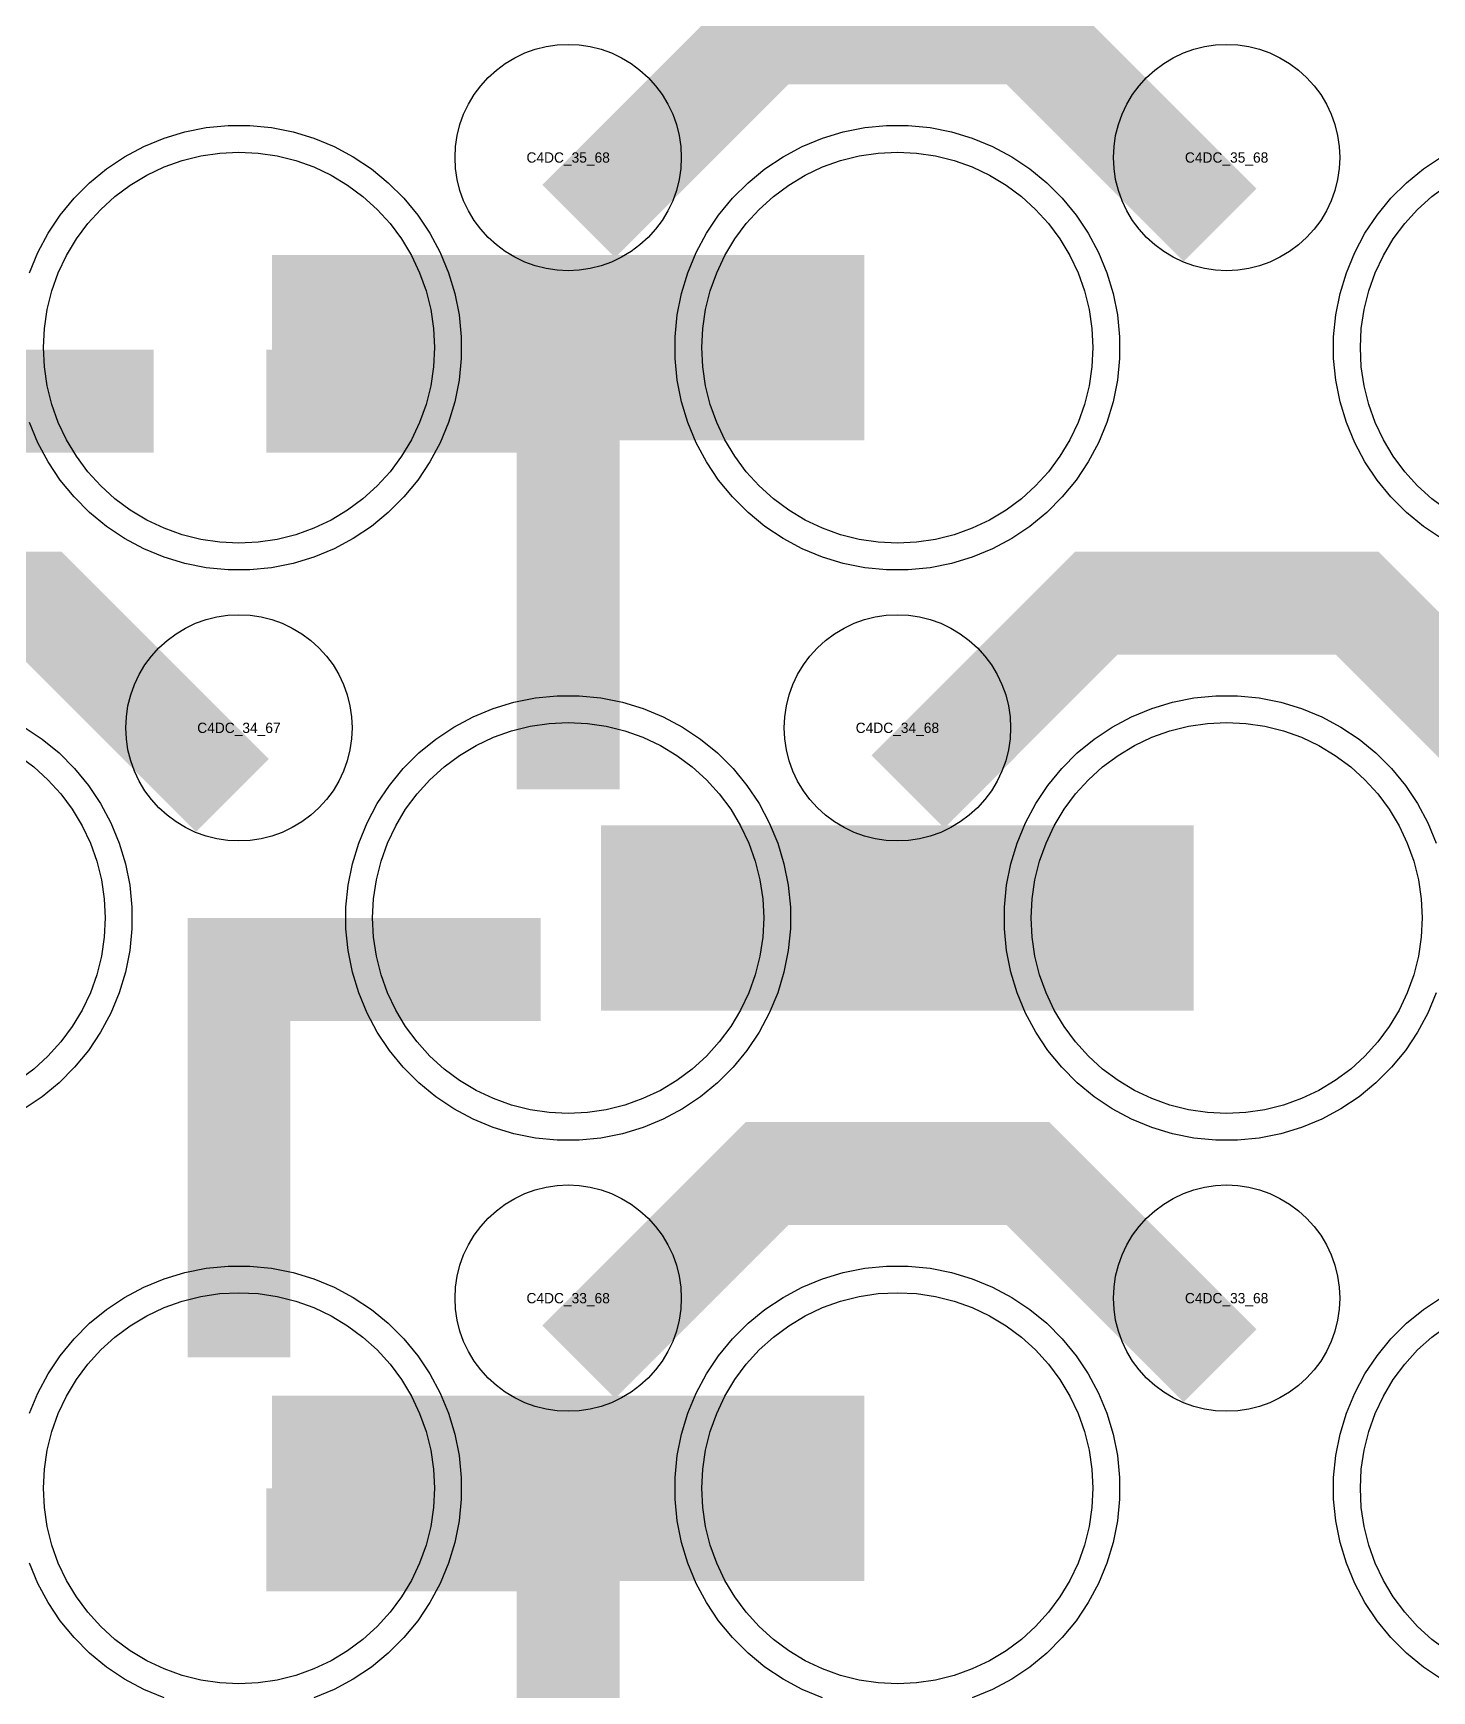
# Model space of a CAD drawing. Extents: x -11880 to 11880, y -14992 to 14992.
# Drawn here: x 9630 to 9969.9, y -10316.2 to -9913.4 of the extents above; entities that cross this region are included whole.
import ezdxf
from ezdxf.enums import TextEntityAlignment as Align

# ---------------------------------------------------------------- set-up
doc = ezdxf.new("R2010")
doc.units = 0
doc.header["$MEASUREMENT"] = 0
for name, color, linetype in [('GDS_775_DT_237', 138, 'CONTINUOUS'), ('RDL1_FS', 34, 'CONTINUOUS'), ('RDL_BS', 160, 'CONTINUOUS')]:
    doc.layers.add(name, color=color, linetype=linetype)

msp = doc.modelspace()

# ---------------------------------------------------------------- linework, layer by layer
at = {"layer": 'RDL1_FS'}
for points in [[(9680, -10037.329), (9675.343, -10037.1), (9670.732, -10036.416), (9666.209, -10035.284), (9661.819, -10033.712), (9657.605, -10031.72), (9653.605, -10029.322), (9649.86, -10026.544), (9646.406, -10023.414), (9643.276, -10019.96), (9640.498, -10016.215), (9638.1, -10012.215), (9636.108, -10008.001), (9634.536, -10003.611), (9633.404, -9999.088), (9632.72, -9994.477), (9632.491, -9989.82), (9632.72, -9985.163), (9633.404, -9980.552), (9634.536, -9976.029), (9636.108, -9971.639), (9638.1, -9967.425), (9640.498, -9963.425), (9643.276, -9959.68), (9646.406, -9956.226), (9649.86, -9953.096), (9653.605, -9950.318), (9657.605, -9947.92), (9661.819, -9945.928), (9666.209, -9944.356), (9670.732, -9943.224), (9675.343, -9942.54), (9680, -9942.311), (9684.657, -9942.54), (9689.268, -9943.224), (9693.791, -9944.356), (9698.181, -9945.928), (9702.395, -9947.92), (9706.395, -9950.318), (9710.14, -9953.096), (9713.594, -9956.226), (9716.724, -9959.68), (9719.502, -9963.425), (9721.9, -9967.425), (9723.892, -9971.639), (9725.464, -9976.029), (9726.596, -9980.552), (9727.28, -9985.163), (9727.509, -9989.82), (9727.28, -9994.477), (9726.596, -9999.088), (9725.464, -10003.611), (9723.892, -10008.001), (9721.9, -10012.215), (9719.502, -10016.215), (9716.724, -10019.96), (9713.594, -10023.414), (9710.14, -10026.544), (9706.395, -10029.322), (9702.395, -10031.72), (9698.181, -10033.712), (9693.791, -10035.284), (9689.268, -10036.416), (9684.657, -10037.1)], [(9840, -10037.329), (9835.343, -10037.1), (9830.732, -10036.416), (9826.209, -10035.284), (9821.819, -10033.712), (9817.605, -10031.72), (9813.605, -10029.322), (9809.86, -10026.544), (9806.406, -10023.414), (9803.276, -10019.96), (9800.498, -10016.215), (9798.1, -10012.215), (9796.108, -10008.001), (9794.536, -10003.611), (9793.404, -9999.088), (9792.72, -9994.477), (9792.491, -9989.82), (9792.72, -9985.163), (9793.404, -9980.552), (9794.536, -9976.029), (9796.108, -9971.639), (9798.1, -9967.425), (9800.498, -9963.425), (9803.276, -9959.68), (9806.406, -9956.226), (9809.86, -9953.096), (9813.605, -9950.318), (9817.605, -9947.92), (9821.819, -9945.928), (9826.209, -9944.356), (9830.732, -9943.224), (9835.343, -9942.54), (9840, -9942.311), (9844.657, -9942.54), (9849.268, -9943.224), (9853.791, -9944.356), (9858.181, -9945.928), (9862.395, -9947.92), (9866.395, -9950.318), (9870.14, -9953.096), (9873.594, -9956.226), (9876.724, -9959.68), (9879.502, -9963.425), (9881.9, -9967.425), (9883.892, -9971.639), (9885.464, -9976.029), (9886.596, -9980.552), (9887.28, -9985.163), (9887.509, -9989.82), (9887.28, -9994.477), (9886.596, -9999.088), (9885.464, -10003.611), (9883.892, -10008.001), (9881.9, -10012.215), (9879.502, -10016.215), (9876.724, -10019.96), (9873.594, -10023.414), (9870.14, -10026.544), (9866.395, -10029.322), (9862.395, -10031.72), (9858.181, -10033.712), (9853.791, -10035.284), (9849.268, -10036.416), (9844.657, -10037.1)], [(9760, -10175.894), (9755.343, -10175.665), (9750.732, -10174.981), (9746.209, -10173.849), (9741.819, -10172.277), (9737.605, -10170.285), (9733.605, -10167.887), (9729.86, -10165.109), (9726.406, -10161.979), (9723.276, -10158.525), (9720.498, -10154.78), (9718.1, -10150.78), (9716.108, -10146.566), (9714.536, -10142.176), (9713.404, -10137.653), (9712.72, -10133.042), (9712.491, -10128.385), (9712.72, -10123.728), (9713.404, -10119.117), (9714.536, -10114.594), (9716.108, -10110.204), (9718.1, -10105.99), (9720.498, -10101.99), (9723.276, -10098.245), (9726.406, -10094.791), (9729.86, -10091.661), (9733.605, -10088.883), (9737.605, -10086.485), (9741.819, -10084.493), (9746.209, -10082.921), (9750.732, -10081.789), (9755.343, -10081.105), (9760, -10080.876), (9764.657, -10081.105), (9769.268, -10081.789), (9773.791, -10082.921), (9778.181, -10084.493), (9782.395, -10086.485), (9786.395, -10088.883), (9790.14, -10091.661), (9793.594, -10094.791), (9796.724, -10098.245), (9799.502, -10101.99), (9801.9, -10105.99), (9803.892, -10110.204), (9805.464, -10114.594), (9806.596, -10119.117), (9807.28, -10123.728), (9807.509, -10128.385), (9807.28, -10133.042), (9806.596, -10137.653), (9805.464, -10142.176), (9803.892, -10146.566), (9801.9, -10150.78), (9799.502, -10154.78), (9796.724, -10158.525), (9793.594, -10161.979), (9790.14, -10165.109), (9786.395, -10167.887), (9782.395, -10170.285), (9778.181, -10172.277), (9773.791, -10173.849), (9769.268, -10174.981), (9764.657, -10175.665)], [(9920, -10175.894), (9915.343, -10175.665), (9910.732, -10174.981), (9906.209, -10173.849), (9901.819, -10172.277), (9897.605, -10170.285), (9893.605, -10167.887), (9889.86, -10165.109), (9886.406, -10161.979), (9883.276, -10158.525), (9880.498, -10154.78), (9878.1, -10150.78), (9876.108, -10146.566), (9874.536, -10142.176), (9873.404, -10137.653), (9872.72, -10133.042), (9872.491, -10128.385), (9872.72, -10123.728), (9873.404, -10119.117), (9874.536, -10114.594), (9876.108, -10110.204), (9878.1, -10105.99), (9880.498, -10101.99), (9883.276, -10098.245), (9886.406, -10094.791), (9889.86, -10091.661), (9893.605, -10088.883), (9897.605, -10086.485), (9901.819, -10084.493), (9906.209, -10082.921), (9910.732, -10081.789), (9915.343, -10081.105), (9920, -10080.876), (9924.657, -10081.105), (9929.268, -10081.789), (9933.791, -10082.921), (9938.181, -10084.493), (9942.395, -10086.485), (9946.395, -10088.883), (9950.14, -10091.661), (9953.594, -10094.791), (9956.724, -10098.245), (9959.502, -10101.99), (9961.9, -10105.99), (9963.892, -10110.204), (9965.464, -10114.594), (9966.596, -10119.117), (9967.28, -10123.728), (9967.509, -10128.385), (9967.28, -10133.042), (9966.596, -10137.653), (9965.464, -10142.176), (9963.892, -10146.566), (9961.9, -10150.78), (9959.502, -10154.78), (9956.724, -10158.525), (9953.594, -10161.979), (9950.14, -10165.109), (9946.395, -10167.887), (9942.395, -10170.285), (9938.181, -10172.277), (9933.791, -10173.849), (9929.268, -10174.981), (9924.657, -10175.665)], [(9680, -10314.459), (9675.343, -10314.23), (9670.732, -10313.546), (9666.209, -10312.414), (9661.819, -10310.842), (9657.605, -10308.85), (9653.605, -10306.452), (9649.86, -10303.674), (9646.406, -10300.544), (9643.276, -10297.09), (9640.498, -10293.345), (9638.1, -10289.345), (9636.108, -10285.131), (9634.536, -10280.741), (9633.404, -10276.218), (9632.72, -10271.607), (9632.491, -10266.95), (9632.72, -10262.293), (9633.404, -10257.682), (9634.536, -10253.159), (9636.108, -10248.769), (9638.1, -10244.555), (9640.498, -10240.555), (9643.276, -10236.81), (9646.406, -10233.356), (9649.86, -10230.226), (9653.605, -10227.448), (9657.605, -10225.05), (9661.819, -10223.058), (9666.209, -10221.486), (9670.732, -10220.354), (9675.343, -10219.67), (9680, -10219.441), (9684.657, -10219.67), (9689.268, -10220.354), (9693.791, -10221.486), (9698.181, -10223.058), (9702.395, -10225.05), (9706.395, -10227.448), (9710.14, -10230.226), (9713.594, -10233.356), (9716.724, -10236.81), (9719.502, -10240.555), (9721.9, -10244.555), (9723.892, -10248.769), (9725.464, -10253.159), (9726.596, -10257.682), (9727.28, -10262.293), (9727.509, -10266.95), (9727.28, -10271.607), (9726.596, -10276.218), (9725.464, -10280.741), (9723.892, -10285.131), (9721.9, -10289.345), (9719.502, -10293.345), (9716.724, -10297.09), (9713.594, -10300.544), (9710.14, -10303.674), (9706.395, -10306.452), (9702.395, -10308.85), (9698.181, -10310.842), (9693.791, -10312.414), (9689.268, -10313.546), (9684.657, -10314.23)], [(9840, -10314.459), (9835.343, -10314.23), (9830.732, -10313.546), (9826.209, -10312.414), (9821.819, -10310.842), (9817.605, -10308.85), (9813.605, -10306.452), (9809.86, -10303.674), (9806.406, -10300.544), (9803.276, -10297.09), (9800.498, -10293.345), (9798.1, -10289.345), (9796.108, -10285.131), (9794.536, -10280.741), (9793.404, -10276.218), (9792.72, -10271.607), (9792.491, -10266.95), (9792.72, -10262.293), (9793.404, -10257.682), (9794.536, -10253.159), (9796.108, -10248.769), (9798.1, -10244.555), (9800.498, -10240.555), (9803.276, -10236.81), (9806.406, -10233.356), (9809.86, -10230.226), (9813.605, -10227.448), (9817.605, -10225.05), (9821.819, -10223.058), (9826.209, -10221.486), (9830.732, -10220.354), (9835.343, -10219.67), (9840, -10219.441), (9844.657, -10219.67), (9849.268, -10220.354), (9853.791, -10221.486), (9858.181, -10223.058), (9862.395, -10225.05), (9866.395, -10227.448), (9870.14, -10230.226), (9873.594, -10233.356), (9876.724, -10236.81), (9879.502, -10240.555), (9881.9, -10244.555), (9883.892, -10248.769), (9885.464, -10253.159), (9886.596, -10257.682), (9887.28, -10262.293), (9887.509, -10266.95), (9887.28, -10271.607), (9886.596, -10276.218), (9885.464, -10280.741), (9883.892, -10285.131), (9881.9, -10289.345), (9879.502, -10293.345), (9876.724, -10297.09), (9873.594, -10300.544), (9870.14, -10303.674), (9866.395, -10306.452), (9862.395, -10308.85), (9858.181, -10310.842), (9853.791, -10312.414), (9849.268, -10313.546), (9844.657, -10314.23)]]:
    msp.add_lwpolyline(points, close=True, dxfattribs=at)
for points in [[(9973.605, -10029.322), (9969.86, -10026.544), (9966.406, -10023.414), (9963.276, -10019.96), (9960.498, -10016.215), (9958.1, -10012.215), (9956.108, -10008.001), (9954.536, -10003.611), (9953.404, -9999.088), (9952.72, -9994.477), (9952.491, -9989.82), (9952.72, -9985.163), (9953.404, -9980.552), (9954.536, -9976.029), (9956.108, -9971.639), (9958.1, -9967.425), (9960.498, -9963.425), (9963.276, -9959.68), (9966.406, -9956.226), (9969.86, -9953.096), (9973.605, -9950.318)], [(9973.605, -10306.452), (9969.86, -10303.674), (9966.406, -10300.544), (9963.276, -10297.09), (9960.498, -10293.345), (9958.1, -10289.345), (9956.108, -10285.131), (9954.536, -10280.741), (9953.404, -10276.218), (9952.72, -10271.607), (9952.491, -10266.95), (9952.72, -10262.293), (9953.404, -10257.682), (9954.536, -10253.159), (9956.108, -10248.769), (9958.1, -10244.555), (9960.498, -10240.555), (9963.276, -10236.81), (9966.406, -10233.356), (9969.86, -10230.226), (9973.605, -10227.448)]]:
    msp.add_lwpolyline(points, dxfattribs=at)
for points in [[(9688.002, -9989.82, 45, 45, 0), (9760.002, -9989.82, 45, 45, 0)], [(9760.002, -9989.82, 45, 45, 0), (9832.002, -9989.82, 45, 45, 0)], [(9768.002, -10128.385, 45, 45, 0), (9840.002, -10128.385, 45, 45, 0)], [(9840.002, -10128.385, 45, 45, 0), (9912.002, -10128.385, 45, 45, 0)], [(9688.002, -10266.95, 45, 45, 0), (9760.002, -10266.95, 45, 45, 0)], [(9760.002, -10266.95, 45, 45, 0), (9832.002, -10266.95, 45, 45, 0)]]:
    msp.add_lwpolyline(points, format="xyseb", dxfattribs=at)
at = {"layer": 'RDL1_FS', "color": 241, "true_color": 0xf7abae}
msp.add_lwpolyline([(9626.395, -10088.883), (9630.14, -10091.661), (9633.594, -10094.791), (9636.724, -10098.245), (9639.502, -10101.99), (9641.9, -10105.99), (9643.892, -10110.204), (9645.464, -10114.594), (9646.596, -10119.117), (9647.28, -10123.728), (9647.509, -10128.385), (9647.28, -10133.042), (9646.596, -10137.653), (9645.464, -10142.176), (9643.892, -10146.566), (9641.9, -10150.78), (9639.502, -10154.78), (9636.724, -10158.525), (9633.594, -10161.979), (9630.14, -10165.109), (9626.395, -10167.887)], dxfattribs=at)
at = {"layer": 'RDL_BS'}
for points in [[(9762.562, -9959.134, 25, 25, 0), (9808.377, -9913.319, 25, 25, 0), (9841.93, -9913.319, 25, 25, 0)], [(9918.401, -9960.033, 25, 25, 0), (9871.687, -9913.319, 25, 25, 0), (9841.929, -9913.319, 25, 25, 0)], [(9760, -10097.11, 25, 25, 0), (9760, -9990.333, 25, 25, 0)], [(9550.016, -10002.833, 25, 25, 0), (9659.281, -10002.833, 25, 25, 0)], [(9772.5, -10002.833, 25, 25, 0), (9686.667, -10002.833, 25, 25, 0)], [(9732.944, -10002.833, 25, 25, 0), (9691.74, -10002.833, 25, 25, 0)], [(9760, -10020.802, 25, 25, 0), (9760, -10066.422, 25, 25, 0)], [(9678.401, -10098.598, 25, 25, 0), (9631.687, -10051.884, 25, 25, 0), (9601.929, -10051.884, 25, 25, 0)], [(9842.562, -10097.699, 25, 25, 0), (9888.377, -10051.884, 25, 25, 0), (9921.93, -10051.884, 25, 25, 0)], [(9998.401, -10098.598, 25, 25, 0), (9951.687, -10051.884, 25, 25, 0), (9921.929, -10051.884, 25, 25, 0)], [(9680, -10235.162, 25, 25, 0), (9680, -10128.385, 25, 25, 0)], [(9667.5, -10140.885, 25, 25, 0), (9753.333, -10140.885, 25, 25, 0)], [(9707.056, -10140.885, 25, 25, 0), (9748.26, -10140.885, 25, 25, 0)], [(9680, -10158.854, 25, 25, 0), (9680, -10204.474, 25, 25, 0)], [(9762.562, -10236.264, 25, 25, 0), (9808.377, -10190.449, 25, 25, 0), (9841.93, -10190.449, 25, 25, 0)], [(9918.401, -10237.163, 25, 25, 0), (9871.687, -10190.449, 25, 25, 0), (9841.929, -10190.449, 25, 25, 0)], [(9760, -10373.777, 25, 25, 0), (9760, -10267, 25, 25, 0)], [(9772.5, -10279.5, 25, 25, 0), (9686.667, -10279.5, 25, 25, 0)], [(9732.944, -10279.5, 25, 25, 0), (9691.74, -10279.5, 25, 25, 0)], [(9760, -10297.469, 25, 25, 0), (9760, -10343.089, 25, 25, 0)]]:
    msp.add_lwpolyline(points, format="xyseb", dxfattribs=at)
for points in [[(9760, -9971.126), (9757.307, -9970.994), (9754.635, -9970.598), (9752.016, -9969.941), (9749.481, -9969.034), (9747.044, -9967.882), (9744.72, -9966.489), (9742.557, -9964.886), (9740.558, -9963.074), (9738.746, -9961.075), (9737.143, -9958.912), (9735.75, -9956.588), (9734.598, -9954.151), (9733.691, -9951.616), (9733.034, -9948.997), (9732.638, -9946.325), (9732.506, -9943.632), (9732.638, -9940.939), (9733.034, -9938.267), (9733.691, -9935.648), (9734.598, -9933.113), (9735.75, -9930.676), (9737.143, -9928.352), (9738.746, -9926.189), (9740.558, -9924.19), (9742.557, -9922.378), (9744.72, -9920.775), (9747.044, -9919.382), (9749.481, -9918.23), (9752.016, -9917.323), (9754.635, -9916.666), (9757.307, -9916.27), (9760, -9916.138), (9762.693, -9916.27), (9765.365, -9916.666), (9767.984, -9917.323), (9770.519, -9918.23), (9772.956, -9919.382), (9775.28, -9920.775), (9777.443, -9922.378), (9779.442, -9924.19), (9781.254, -9926.189), (9782.857, -9928.352), (9784.25, -9930.676), (9785.402, -9933.113), (9786.309, -9935.648), (9786.966, -9938.267), (9787.362, -9940.939), (9787.494, -9943.632), (9787.362, -9946.325), (9786.966, -9948.997), (9786.309, -9951.616), (9785.402, -9954.151), (9784.25, -9956.588), (9782.857, -9958.912), (9781.254, -9961.075), (9779.442, -9963.074), (9777.443, -9964.886), (9775.28, -9966.489), (9772.956, -9967.882), (9770.519, -9969.034), (9767.984, -9969.941), (9765.365, -9970.598), (9762.693, -9970.994)], [(9920, -9971.126), (9917.307, -9970.994), (9914.635, -9970.598), (9912.016, -9969.941), (9909.481, -9969.034), (9907.044, -9967.882), (9904.72, -9966.489), (9902.557, -9964.886), (9900.558, -9963.074), (9898.746, -9961.075), (9897.143, -9958.912), (9895.75, -9956.588), (9894.598, -9954.151), (9893.691, -9951.616), (9893.034, -9948.997), (9892.638, -9946.325), (9892.506, -9943.632), (9892.638, -9940.939), (9893.034, -9938.267), (9893.691, -9935.648), (9894.598, -9933.113), (9895.75, -9930.676), (9897.143, -9928.352), (9898.746, -9926.189), (9900.558, -9924.19), (9902.557, -9922.378), (9904.72, -9920.775), (9907.044, -9919.382), (9909.481, -9918.23), (9912.016, -9917.323), (9914.635, -9916.666), (9917.307, -9916.27), (9920, -9916.138), (9922.693, -9916.27), (9925.365, -9916.666), (9927.984, -9917.323), (9930.519, -9918.23), (9932.956, -9919.382), (9935.28, -9920.775), (9937.443, -9922.378), (9939.442, -9924.19), (9941.254, -9926.189), (9942.857, -9928.352), (9944.25, -9930.676), (9945.402, -9933.113), (9946.309, -9935.648), (9946.966, -9938.267), (9947.362, -9940.939), (9947.494, -9943.632), (9947.362, -9946.325), (9946.966, -9948.997), (9946.309, -9951.616), (9945.402, -9954.151), (9944.25, -9956.588), (9942.857, -9958.912), (9941.254, -9961.075), (9939.442, -9963.074), (9937.443, -9964.886), (9935.28, -9966.489), (9932.956, -9967.882), (9930.519, -9969.034), (9927.984, -9969.941), (9925.365, -9970.598), (9922.693, -9970.994)], [(9837.356, -10043.82), (9832.062, -10043.303), (9826.835, -10042.257), (9821.795, -10040.726), (9816.885, -10038.695), (9812.223, -10036.203), (9807.809, -10033.256), (9803.708, -10029.894), (9799.926, -10026.112), (9796.564, -10022.011), (9793.617, -10017.597), (9791.125, -10012.935), (9789.094, -10008.025), (9787.563, -10002.985), (9786.517, -9997.758), (9786, -9992.464), (9786, -9987.176), (9786.517, -9981.882), (9787.563, -9976.655), (9789.094, -9971.615), (9791.125, -9966.705), (9793.617, -9962.043), (9796.564, -9957.629), (9799.926, -9953.528), (9803.708, -9949.746), (9807.809, -9946.384), (9812.223, -9943.437), (9816.885, -9940.945), (9821.795, -9938.914), (9826.835, -9937.383), (9832.062, -9936.337), (9837.356, -9935.82), (9842.644, -9935.82), (9847.938, -9936.337), (9853.165, -9937.383), (9858.205, -9938.914), (9863.115, -9940.945), (9867.777, -9943.437), (9872.191, -9946.384), (9876.292, -9949.746), (9880.074, -9953.528), (9883.436, -9957.629), (9886.383, -9962.043), (9888.875, -9966.705), (9890.906, -9971.615), (9892.437, -9976.655), (9893.483, -9981.882), (9894, -9987.176), (9894, -9992.464), (9893.483, -9997.758), (9892.437, -10002.985), (9890.906, -10008.025), (9888.875, -10012.935), (9886.383, -10017.597), (9883.436, -10022.011), (9880.074, -10026.112), (9876.292, -10029.894), (9872.191, -10033.256), (9867.777, -10036.203), (9863.115, -10038.695), (9858.205, -10040.726), (9853.165, -10042.257), (9847.938, -10043.303), (9842.644, -10043.82)], [(9680, -10109.691), (9677.307, -10109.559), (9674.635, -10109.163), (9672.016, -10108.506), (9669.481, -10107.599), (9667.044, -10106.447), (9664.72, -10105.054), (9662.557, -10103.451), (9660.558, -10101.639), (9658.746, -10099.64), (9657.143, -10097.477), (9655.75, -10095.153), (9654.598, -10092.716), (9653.691, -10090.181), (9653.034, -10087.562), (9652.638, -10084.89), (9652.506, -10082.197), (9652.638, -10079.504), (9653.034, -10076.832), (9653.691, -10074.213), (9654.598, -10071.678), (9655.75, -10069.241), (9657.143, -10066.917), (9658.746, -10064.754), (9660.558, -10062.755), (9662.557, -10060.943), (9664.72, -10059.34), (9667.044, -10057.947), (9669.481, -10056.795), (9672.016, -10055.888), (9674.635, -10055.231), (9677.307, -10054.835), (9680, -10054.703), (9682.693, -10054.835), (9685.365, -10055.231), (9687.984, -10055.888), (9690.519, -10056.795), (9692.956, -10057.947), (9695.28, -10059.34), (9697.443, -10060.943), (9699.442, -10062.755), (9701.254, -10064.754), (9702.857, -10066.917), (9704.25, -10069.241), (9705.402, -10071.678), (9706.309, -10074.213), (9706.966, -10076.832), (9707.362, -10079.504), (9707.494, -10082.197), (9707.362, -10084.89), (9706.966, -10087.562), (9706.309, -10090.181), (9705.402, -10092.716), (9704.25, -10095.153), (9702.857, -10097.477), (9701.254, -10099.64), (9699.442, -10101.639), (9697.443, -10103.451), (9695.28, -10105.054), (9692.956, -10106.447), (9690.519, -10107.599), (9687.984, -10108.506), (9685.365, -10109.163), (9682.693, -10109.559)], [(9840, -10109.691), (9837.307, -10109.559), (9834.635, -10109.163), (9832.016, -10108.506), (9829.481, -10107.599), (9827.044, -10106.447), (9824.72, -10105.054), (9822.557, -10103.451), (9820.558, -10101.639), (9818.746, -10099.64), (9817.143, -10097.477), (9815.75, -10095.153), (9814.598, -10092.716), (9813.691, -10090.181), (9813.034, -10087.562), (9812.638, -10084.89), (9812.506, -10082.197), (9812.638, -10079.504), (9813.034, -10076.832), (9813.691, -10074.213), (9814.598, -10071.678), (9815.75, -10069.241), (9817.143, -10066.917), (9818.746, -10064.754), (9820.558, -10062.755), (9822.557, -10060.943), (9824.72, -10059.34), (9827.044, -10057.947), (9829.481, -10056.795), (9832.016, -10055.888), (9834.635, -10055.231), (9837.307, -10054.835), (9840, -10054.703), (9842.693, -10054.835), (9845.365, -10055.231), (9847.984, -10055.888), (9850.519, -10056.795), (9852.956, -10057.947), (9855.28, -10059.34), (9857.443, -10060.943), (9859.442, -10062.755), (9861.254, -10064.754), (9862.857, -10066.917), (9864.25, -10069.241), (9865.402, -10071.678), (9866.309, -10074.213), (9866.966, -10076.832), (9867.362, -10079.504), (9867.494, -10082.197), (9867.362, -10084.89), (9866.966, -10087.562), (9866.309, -10090.181), (9865.402, -10092.716), (9864.25, -10095.153), (9862.857, -10097.477), (9861.254, -10099.64), (9859.442, -10101.639), (9857.443, -10103.451), (9855.28, -10105.054), (9852.956, -10106.447), (9850.519, -10107.599), (9847.984, -10108.506), (9845.365, -10109.163), (9842.693, -10109.559)], [(9757.356, -10182.385), (9752.062, -10181.868), (9746.835, -10180.822), (9741.795, -10179.291), (9736.885, -10177.26), (9732.223, -10174.768), (9727.809, -10171.821), (9723.708, -10168.459), (9719.926, -10164.677), (9716.564, -10160.576), (9713.617, -10156.162), (9711.125, -10151.5), (9709.094, -10146.59), (9707.563, -10141.55), (9706.517, -10136.323), (9706, -10131.029), (9706, -10125.741), (9706.517, -10120.447), (9707.563, -10115.22), (9709.094, -10110.18), (9711.125, -10105.27), (9713.617, -10100.608), (9716.564, -10096.194), (9719.926, -10092.093), (9723.708, -10088.311), (9727.809, -10084.949), (9732.223, -10082.002), (9736.885, -10079.51), (9741.795, -10077.479), (9746.835, -10075.948), (9752.062, -10074.902), (9757.356, -10074.385), (9762.644, -10074.385), (9767.938, -10074.902), (9773.165, -10075.948), (9778.205, -10077.479), (9783.115, -10079.51), (9787.777, -10082.002), (9792.191, -10084.949), (9796.292, -10088.311), (9800.074, -10092.093), (9803.436, -10096.194), (9806.383, -10100.608), (9808.875, -10105.27), (9810.906, -10110.18), (9812.437, -10115.22), (9813.483, -10120.447), (9814, -10125.741), (9814, -10131.029), (9813.483, -10136.323), (9812.437, -10141.55), (9810.906, -10146.59), (9808.875, -10151.5), (9806.383, -10156.162), (9803.436, -10160.576), (9800.074, -10164.677), (9796.292, -10168.459), (9792.191, -10171.821), (9787.777, -10174.768), (9783.115, -10177.26), (9778.205, -10179.291), (9773.165, -10180.822), (9767.938, -10181.868), (9762.644, -10182.385)], [(9760, -10248.256), (9757.307, -10248.124), (9754.635, -10247.728), (9752.016, -10247.071), (9749.481, -10246.164), (9747.044, -10245.012), (9744.72, -10243.619), (9742.557, -10242.016), (9740.558, -10240.204), (9738.746, -10238.205), (9737.143, -10236.042), (9735.75, -10233.718), (9734.598, -10231.281), (9733.691, -10228.746), (9733.034, -10226.127), (9732.638, -10223.455), (9732.506, -10220.762), (9732.638, -10218.069), (9733.034, -10215.397), (9733.691, -10212.778), (9734.598, -10210.243), (9735.75, -10207.806), (9737.143, -10205.482), (9738.746, -10203.319), (9740.558, -10201.32), (9742.557, -10199.508), (9744.72, -10197.905), (9747.044, -10196.512), (9749.481, -10195.36), (9752.016, -10194.453), (9754.635, -10193.796), (9757.307, -10193.4), (9760, -10193.268), (9762.693, -10193.4), (9765.365, -10193.796), (9767.984, -10194.453), (9770.519, -10195.36), (9772.956, -10196.512), (9775.28, -10197.905), (9777.443, -10199.508), (9779.442, -10201.32), (9781.254, -10203.319), (9782.857, -10205.482), (9784.25, -10207.806), (9785.402, -10210.243), (9786.309, -10212.778), (9786.966, -10215.397), (9787.362, -10218.069), (9787.494, -10220.762), (9787.362, -10223.455), (9786.966, -10226.127), (9786.309, -10228.746), (9785.402, -10231.281), (9784.25, -10233.718), (9782.857, -10236.042), (9781.254, -10238.205), (9779.442, -10240.204), (9777.443, -10242.016), (9775.28, -10243.619), (9772.956, -10245.012), (9770.519, -10246.164), (9767.984, -10247.071), (9765.365, -10247.728), (9762.693, -10248.124)], [(9920, -10248.256), (9917.307, -10248.124), (9914.635, -10247.728), (9912.016, -10247.071), (9909.481, -10246.164), (9907.044, -10245.012), (9904.72, -10243.619), (9902.557, -10242.016), (9900.558, -10240.204), (9898.746, -10238.205), (9897.143, -10236.042), (9895.75, -10233.718), (9894.598, -10231.281), (9893.691, -10228.746), (9893.034, -10226.127), (9892.638, -10223.455), (9892.506, -10220.762), (9892.638, -10218.069), (9893.034, -10215.397), (9893.691, -10212.778), (9894.598, -10210.243), (9895.75, -10207.806), (9897.143, -10205.482), (9898.746, -10203.319), (9900.558, -10201.32), (9902.557, -10199.508), (9904.72, -10197.905), (9907.044, -10196.512), (9909.481, -10195.36), (9912.016, -10194.453), (9914.635, -10193.796), (9917.307, -10193.4), (9920, -10193.268), (9922.693, -10193.4), (9925.365, -10193.796), (9927.984, -10194.453), (9930.519, -10195.36), (9932.956, -10196.512), (9935.28, -10197.905), (9937.443, -10199.508), (9939.442, -10201.32), (9941.254, -10203.319), (9942.857, -10205.482), (9944.25, -10207.806), (9945.402, -10210.243), (9946.309, -10212.778), (9946.966, -10215.397), (9947.362, -10218.069), (9947.494, -10220.762), (9947.362, -10223.455), (9946.966, -10226.127), (9946.309, -10228.746), (9945.402, -10231.281), (9944.25, -10233.718), (9942.857, -10236.042), (9941.254, -10238.205), (9939.442, -10240.204), (9937.443, -10242.016), (9935.28, -10243.619), (9932.956, -10245.012), (9930.519, -10246.164), (9927.984, -10247.071), (9925.365, -10247.728), (9922.693, -10248.124)]]:
    msp.add_lwpolyline(points, close=True, dxfattribs=at)
for points in [[(9629.094, -9971.615), (9631.125, -9966.705), (9633.617, -9962.043), (9636.564, -9957.629), (9639.926, -9953.528), (9643.708, -9949.746), (9647.809, -9946.384), (9652.223, -9943.437), (9656.885, -9940.945), (9661.795, -9938.914), (9666.835, -9937.383), (9672.062, -9936.337), (9677.356, -9935.82), (9682.644, -9935.82), (9687.938, -9936.337), (9693.165, -9937.383), (9698.205, -9938.914), (9703.115, -9940.945), (9707.777, -9943.437), (9712.191, -9946.384), (9716.292, -9949.746), (9720.074, -9953.528), (9723.436, -9957.629), (9726.383, -9962.043), (9728.875, -9966.705), (9730.906, -9971.615), (9732.437, -9976.655), (9733.483, -9981.882), (9734, -9987.176), (9734, -9992.464), (9733.483, -9997.758), (9732.437, -10002.985), (9730.906, -10008.025), (9728.875, -10012.935), (9726.383, -10017.597), (9723.436, -10022.011), (9720.074, -10026.112), (9716.292, -10029.894), (9712.191, -10033.256), (9707.777, -10036.203), (9703.115, -10038.695), (9698.205, -10040.726), (9693.165, -10042.257), (9687.938, -10043.303), (9682.644, -10043.82), (9677.356, -10043.82), (9672.062, -10043.303), (9666.835, -10042.257), (9661.795, -10040.726), (9656.885, -10038.695), (9652.223, -10036.203), (9647.809, -10033.256), (9643.708, -10029.894), (9639.926, -10026.112), (9636.564, -10022.011), (9633.617, -10017.597), (9631.125, -10012.935), (9629.094, -10008.025)], [(9972.223, -10036.203), (9967.809, -10033.256), (9963.708, -10029.894), (9959.926, -10026.112), (9956.564, -10022.011), (9953.617, -10017.597), (9951.125, -10012.935), (9949.094, -10008.025), (9947.563, -10002.985), (9946.517, -9997.758), (9946, -9992.464), (9946, -9987.176), (9946.517, -9981.882), (9947.563, -9976.655), (9949.094, -9971.615), (9951.125, -9966.705), (9953.617, -9962.043), (9956.564, -9957.629), (9959.926, -9953.528), (9963.708, -9949.746), (9967.809, -9946.384), (9972.223, -9943.437)], [(9970.906, -10146.59), (9968.875, -10151.5), (9966.383, -10156.162), (9963.436, -10160.576), (9960.074, -10164.677), (9956.292, -10168.459), (9952.191, -10171.821), (9947.777, -10174.768), (9943.115, -10177.26), (9938.205, -10179.291), (9933.165, -10180.822), (9927.938, -10181.868), (9922.644, -10182.385), (9917.356, -10182.385), (9912.062, -10181.868), (9906.835, -10180.822), (9901.795, -10179.291), (9896.885, -10177.26), (9892.223, -10174.768), (9887.809, -10171.821), (9883.708, -10168.459), (9879.926, -10164.677), (9876.564, -10160.576), (9873.617, -10156.162), (9871.125, -10151.5), (9869.094, -10146.59), (9867.563, -10141.55), (9866.517, -10136.323), (9866, -10131.029), (9866, -10125.741), (9866.517, -10120.447), (9867.563, -10115.22), (9869.094, -10110.18), (9871.125, -10105.27), (9873.617, -10100.608), (9876.564, -10096.194), (9879.926, -10092.093), (9883.708, -10088.311), (9887.809, -10084.949), (9892.223, -10082.002), (9896.885, -10079.51), (9901.795, -10077.479), (9906.835, -10075.948), (9912.062, -10074.902), (9917.356, -10074.385), (9922.644, -10074.385), (9927.938, -10074.902), (9933.165, -10075.948), (9938.205, -10077.479), (9943.115, -10079.51), (9947.777, -10082.002), (9952.191, -10084.949), (9956.292, -10088.311), (9960.074, -10092.093), (9963.436, -10096.194), (9966.383, -10100.608), (9968.875, -10105.27), (9970.906, -10110.18)], [(9629.094, -10248.745), (9631.125, -10243.835), (9633.617, -10239.173), (9636.564, -10234.759), (9639.926, -10230.658), (9643.708, -10226.876), (9647.809, -10223.514), (9652.223, -10220.567), (9656.885, -10218.075), (9661.795, -10216.044), (9666.835, -10214.513), (9672.062, -10213.467), (9677.356, -10212.95), (9682.644, -10212.95), (9687.938, -10213.467), (9693.165, -10214.513), (9698.205, -10216.044), (9703.115, -10218.075), (9707.777, -10220.567), (9712.191, -10223.514), (9716.292, -10226.876), (9720.074, -10230.658), (9723.436, -10234.759), (9726.383, -10239.173), (9728.875, -10243.835), (9730.906, -10248.745), (9732.437, -10253.785), (9733.483, -10259.012), (9734, -10264.306), (9734, -10269.594), (9733.483, -10274.888), (9732.437, -10280.115), (9730.906, -10285.155), (9728.875, -10290.065), (9726.383, -10294.727), (9723.436, -10299.141), (9720.074, -10303.242), (9716.292, -10307.024), (9712.191, -10310.386), (9707.777, -10313.333), (9703.115, -10315.825), (9698.205, -10317.856)], [(9821.795, -10317.856), (9816.885, -10315.825), (9812.223, -10313.333), (9807.809, -10310.386), (9803.708, -10307.024), (9799.926, -10303.242), (9796.564, -10299.141), (9793.617, -10294.727), (9791.125, -10290.065), (9789.094, -10285.155), (9787.563, -10280.115), (9786.517, -10274.888), (9786, -10269.594), (9786, -10264.306), (9786.517, -10259.012), (9787.563, -10253.785), (9789.094, -10248.745), (9791.125, -10243.835), (9793.617, -10239.173), (9796.564, -10234.759), (9799.926, -10230.658), (9803.708, -10226.876), (9807.809, -10223.514), (9812.223, -10220.567), (9816.885, -10218.075), (9821.795, -10216.044), (9826.835, -10214.513), (9832.062, -10213.467), (9837.356, -10212.95), (9842.644, -10212.95), (9847.938, -10213.467), (9853.165, -10214.513), (9858.205, -10216.044), (9863.115, -10218.075), (9867.777, -10220.567), (9872.191, -10223.514), (9876.292, -10226.876), (9880.074, -10230.658), (9883.436, -10234.759), (9886.383, -10239.173), (9888.875, -10243.835), (9890.906, -10248.745), (9892.437, -10253.785), (9893.483, -10259.012), (9894, -10264.306), (9894, -10269.594), (9893.483, -10274.888), (9892.437, -10280.115), (9890.906, -10285.155), (9888.875, -10290.065), (9886.383, -10294.727), (9883.436, -10299.141), (9880.074, -10303.242), (9876.292, -10307.024), (9872.191, -10310.386), (9867.777, -10313.333), (9863.115, -10315.825), (9858.205, -10317.856)], [(9972.223, -10313.333), (9967.809, -10310.386), (9963.708, -10307.024), (9959.926, -10303.242), (9956.564, -10299.141), (9953.617, -10294.727), (9951.125, -10290.065), (9949.094, -10285.155), (9947.563, -10280.115), (9946.517, -10274.888), (9946, -10269.594), (9946, -10264.306), (9946.517, -10259.012), (9947.563, -10253.785), (9949.094, -10248.745), (9951.125, -10243.835), (9953.617, -10239.173), (9956.564, -10234.759), (9959.926, -10230.658), (9963.708, -10226.876), (9967.809, -10223.514), (9972.223, -10220.567)], [(9661.795, -10317.856), (9656.885, -10315.825), (9652.223, -10313.333), (9647.809, -10310.386), (9643.708, -10307.024), (9639.926, -10303.242), (9636.564, -10299.141), (9633.617, -10294.727), (9631.125, -10290.065), (9629.094, -10285.155)]]:
    msp.add_lwpolyline(points, dxfattribs=at)
at = {"layer": 'RDL_BS', "color": 241, "true_color": 0xf7abae}
msp.add_lwpolyline([(9627.777, -10082.002), (9632.191, -10084.949), (9636.292, -10088.311), (9640.074, -10092.093), (9643.436, -10096.194), (9646.383, -10100.608), (9648.875, -10105.27), (9650.906, -10110.18), (9652.437, -10115.22), (9653.483, -10120.447), (9654, -10125.741), (9654, -10131.029), (9653.483, -10136.323), (9652.437, -10141.55), (9650.906, -10146.59), (9648.875, -10151.5), (9646.383, -10156.162), (9643.436, -10160.576), (9640.074, -10164.677), (9636.292, -10168.459), (9632.191, -10171.821), (9627.777, -10174.768)], dxfattribs=at)

# ---------------------------------------------------------------- texts
at = {"layer": 'GDS_775_DT_237'}
for s, p in [('C4DC_35_68', (9760, -9943.632)), ('C4DC_35_68', (9760, -9943.632)), ('C4DC_35_68', (9920, -9943.632)), ('C4DC_35_68', (9920, -9943.632)), ('C4DC_34_67', (9680, -10082.197)), ('C4DC_34_67', (9680, -10082.197)), ('C4DC_34_68', (9840, -10082.197)), ('C4DC_34_68', (9840, -10082.197)), ('C4DC_33_68', (9760, -10220.762)), ('C4DC_33_68', (9760, -10220.762)), ('C4DC_33_68', (9920, -10220.762)), ('C4DC_33_68', (9920, -10220.762))]:
    msp.add_text(s, height=2.5, dxfattribs=at).set_placement(p, align=Align.MIDDLE_CENTER)

doc.saveas('drawing.dxf')
